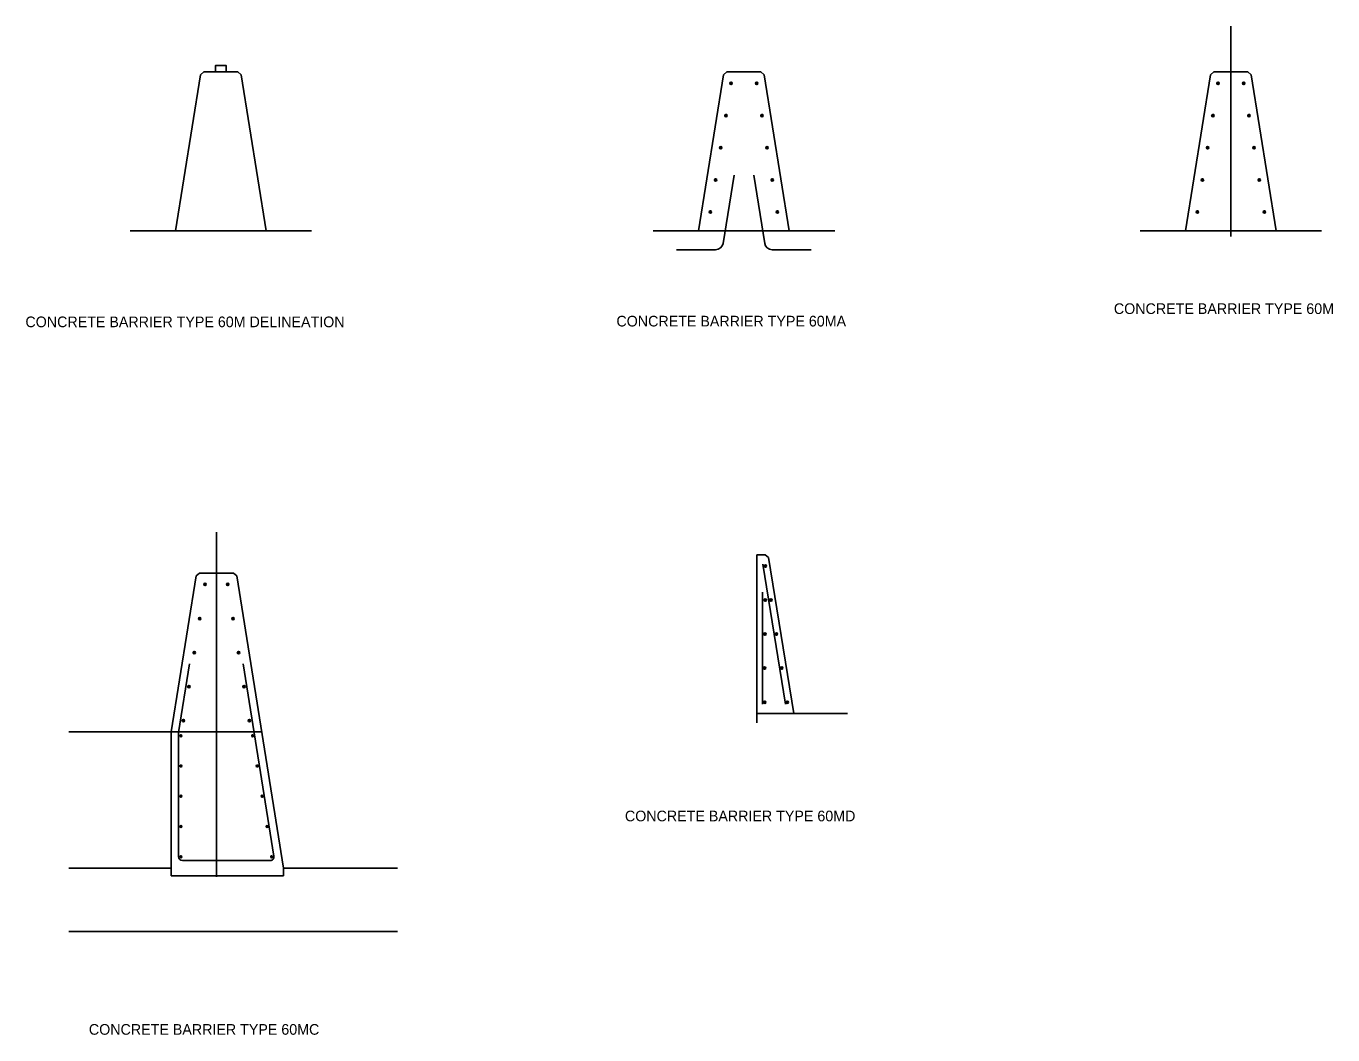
# Model space of a CAD drawing. Extents: x -372.6 to -343.8, y 636.4 to 658.6.
import ezdxf

# ---------------------------------------------------------------- set-up
doc = ezdxf.new("R2010")
doc.units = 0
for name, color, linetype in [('STR_Reinforcement A', 7, 'Continuous'), ('STR_Reinforcement B', 7, 'Continuous'), ('STR_Reinforcement C', 7, 'Continuous'), ('str_Reinforcement-D', 7, 'Continuous'), ('tcd_BARRIER-CONC-anno', 7, 'Continuous'), ('tcd_BARRIER-CONC-TYPE-60', 7, 'Continuous'), ('tcd_NO-PLOT', 7, 'Continuous')]:
    doc.layers.add(name, color=color, linetype=linetype)

msp = doc.modelspace()

# ---------------------------------------------------------------- linework, layer by layer
at = {"layer": 'STR_Reinforcement A'}
for centre, radius in [((-357.085, 657.334), 0.026), ((-357.085, 657.334), 0.0208), ((-357.085, 657.334), 0.0156), ((-357.085, 657.334), 0.0104), ((-357.085, 657.334), 0.00521), ((-356.519, 657.334), 0.026), ((-356.519, 657.334), 0.0208), ((-356.519, 657.334), 0.0156), ((-356.519, 657.334), 0.0104), ((-356.519, 657.334), 0.00521), ((-346.358, 657.334), 0.026), ((-346.358, 657.334), 0.0208), ((-346.358, 657.334), 0.0156), ((-346.358, 657.334), 0.0104), ((-346.358, 657.334), 0.00521), ((-345.792, 657.334), 0.026), ((-345.792, 657.334), 0.0208), ((-345.792, 657.334), 0.0156), ((-345.792, 657.334), 0.0104), ((-345.792, 657.334), 0.00521), ((-357.199, 656.625), 0.026), ((-357.199, 656.625), 0.0208), ((-357.199, 656.625), 0.0156), ((-357.199, 656.625), 0.0104), ((-357.199, 656.625), 0.00521), ((-356.405, 656.625), 0.026), ((-356.405, 656.625), 0.0208), ((-356.405, 656.625), 0.0156), ((-356.405, 656.625), 0.0104), ((-356.405, 656.625), 0.00521), ((-346.472, 656.625), 0.026), ((-346.472, 656.625), 0.0208), ((-346.472, 656.625), 0.0156), ((-346.472, 656.625), 0.0104), ((-346.472, 656.625), 0.00521), ((-345.678, 656.625), 0.026), ((-345.678, 656.625), 0.0208), ((-345.678, 656.625), 0.0156), ((-345.678, 656.625), 0.0104), ((-345.678, 656.625), 0.00521), ((-357.313, 655.915), 0.026), ((-357.313, 655.915), 0.0208), ((-357.313, 655.915), 0.0156), ((-357.313, 655.915), 0.0104), ((-357.313, 655.915), 0.00521), ((-356.291, 655.915), 0.026), ((-356.291, 655.915), 0.0208), ((-356.291, 655.915), 0.0156), ((-356.291, 655.915), 0.0104), ((-356.291, 655.915), 0.00521), ((-346.586, 655.915), 0.026), ((-346.586, 655.915), 0.0208), ((-346.586, 655.915), 0.0156), ((-346.586, 655.915), 0.0104), ((-346.586, 655.915), 0.00521), ((-345.564, 655.915), 0.026), ((-345.564, 655.915), 0.0208), ((-345.564, 655.915), 0.0156), ((-345.564, 655.915), 0.0104), ((-345.564, 655.915), 0.00521), ((-357.427, 655.205), 0.026), ((-357.427, 655.205), 0.0208), ((-357.427, 655.205), 0.0156), ((-357.427, 655.205), 0.0104), ((-357.427, 655.205), 0.00521), ((-356.177, 655.205), 0.026), ((-356.177, 655.205), 0.0208), ((-356.177, 655.205), 0.0156), ((-356.177, 655.205), 0.0104), ((-356.177, 655.205), 0.00521), ((-346.7, 655.205), 0.026), ((-346.7, 655.205), 0.0208), ((-346.7, 655.205), 0.0156), ((-346.7, 655.205), 0.0104), ((-346.7, 655.205), 0.00521), ((-345.45, 655.205), 0.026), ((-345.45, 655.205), 0.0208), ((-345.45, 655.205), 0.0156), ((-345.45, 655.205), 0.0104), ((-345.45, 655.205), 0.00521), ((-357.54, 654.501), 0.026), ((-357.54, 654.501), 0.0208), ((-357.54, 654.501), 0.0156), ((-357.54, 654.501), 0.0104), ((-357.54, 654.501), 0.00521), ((-356.064, 654.501), 0.026), ((-356.064, 654.501), 0.0208), ((-356.064, 654.501), 0.0156), ((-356.064, 654.501), 0.0104), ((-356.064, 654.501), 0.00521), ((-346.813, 654.501), 0.026), ((-346.813, 654.501), 0.0208), ((-346.813, 654.501), 0.0156), ((-346.813, 654.501), 0.0104), ((-346.813, 654.501), 0.00521), ((-345.337, 654.501), 0.026), ((-345.337, 654.501), 0.0208), ((-345.337, 654.501), 0.0156), ((-345.337, 654.501), 0.0104), ((-345.337, 654.501), 0.00521), ((-356.328, 646.698), 0.026), ((-356.328, 646.698), 0.0208), ((-356.328, 646.698), 0.0156), ((-356.328, 646.698), 0.0104), ((-356.328, 646.698), 0.00521), ((-368.67, 646.293), 0.026), ((-368.67, 646.293), 0.0208), ((-368.67, 646.293), 0.0156), ((-368.67, 646.293), 0.0104), ((-368.67, 646.293), 0.00521), ((-368.173, 646.293), 0.026), ((-368.173, 646.293), 0.0208), ((-368.173, 646.293), 0.0156), ((-368.173, 646.293), 0.0104), ((-368.173, 646.293), 0.00521), ((-356.333, 645.948), 0.026), ((-356.333, 645.948), 0.0208), ((-356.333, 645.948), 0.0156), ((-356.333, 645.948), 0.0104), ((-356.333, 645.948), 0.00521), ((-356.208, 645.948), 0.026), ((-356.208, 645.948), 0.0208), ((-356.208, 645.948), 0.0156), ((-356.208, 645.948), 0.0104), ((-356.208, 645.948), 0.00521), ((-368.788, 645.542), 0.026), ((-368.788, 645.542), 0.0208), ((-368.788, 645.542), 0.0156), ((-368.788, 645.542), 0.0104), ((-368.788, 645.542), 0.00521), ((-368.055, 645.542), 0.026), ((-368.055, 645.542), 0.0208), ((-368.055, 645.542), 0.0156), ((-368.055, 645.542), 0.0104), ((-368.055, 645.542), 0.00521), ((-356.339, 645.198), 0.026), ((-356.339, 645.198), 0.0208), ((-356.339, 645.198), 0.0156), ((-356.339, 645.198), 0.0104), ((-356.339, 645.198), 0.00521), ((-356.087, 645.198), 0.026), ((-356.087, 645.198), 0.0208), ((-356.087, 645.198), 0.0156), ((-356.087, 645.198), 0.0104), ((-356.087, 645.198), 0.00521), ((-368.909, 644.793), 0.026), ((-368.909, 644.793), 0.0208), ((-368.909, 644.793), 0.0156), ((-368.909, 644.793), 0.0104), ((-368.909, 644.793), 0.00521), ((-367.935, 644.793), 0.026), ((-367.935, 644.793), 0.0208), ((-367.935, 644.793), 0.0156), ((-367.935, 644.793), 0.0104), ((-367.935, 644.793), 0.00521), ((-356.345, 644.449), 0.026), ((-356.345, 644.449), 0.0208), ((-356.345, 644.449), 0.0156), ((-356.345, 644.449), 0.0104), ((-356.345, 644.449), 0.00521), ((-355.967, 644.449), 0.026), ((-355.967, 644.449), 0.0208), ((-355.967, 644.449), 0.0156), ((-355.967, 644.449), 0.0104), ((-355.967, 644.449), 0.00521), ((-369.029, 644.043), 0.026), ((-369.029, 644.043), 0.0208), ((-369.029, 644.043), 0.0156), ((-369.029, 644.043), 0.0104), ((-369.029, 644.043), 0.00521), ((-367.814, 644.043), 0.026), ((-367.814, 644.043), 0.0208), ((-367.814, 644.043), 0.0156), ((-367.814, 644.043), 0.0104), ((-367.814, 644.043), 0.00521), ((-356.342, 643.698), 0.026), ((-356.342, 643.698), 0.0208), ((-356.342, 643.698), 0.0156), ((-356.342, 643.698), 0.0104), ((-356.342, 643.698), 0.00521), ((-355.846, 643.698), 0.026), ((-355.846, 643.698), 0.0208), ((-355.846, 643.698), 0.0156), ((-355.846, 643.698), 0.0104), ((-355.846, 643.698), 0.00521), ((-369.15, 643.293), 0.026), ((-369.15, 643.293), 0.0208), ((-369.15, 643.293), 0.0156), ((-369.15, 643.293), 0.0104), ((-369.15, 643.293), 0.00521), ((-367.694, 643.293), 0.026), ((-367.694, 643.293), 0.0208), ((-367.694, 643.293), 0.0156), ((-367.694, 643.293), 0.0104), ((-367.694, 643.293), 0.00521), ((-369.203, 642.959), 0.0208), ((-369.203, 642.959), 0.0167), ((-369.203, 642.959), 0.0125), ((-369.203, 642.959), 0.00833), ((-369.203, 642.959), 0.00417), ((-367.624, 642.959), 0.0208), ((-367.624, 642.959), 0.0167), ((-367.624, 642.959), 0.0125), ((-367.624, 642.959), 0.00833), ((-367.624, 642.959), 0.00417), ((-369.203, 642.293), 0.0208), ((-369.203, 642.293), 0.0167), ((-369.203, 642.293), 0.0125), ((-369.203, 642.293), 0.00833), ((-369.203, 642.293), 0.00417), ((-367.523, 642.293), 0.0208), ((-367.523, 642.293), 0.0167), ((-367.523, 642.293), 0.0125), ((-367.523, 642.293), 0.00833), ((-367.523, 642.293), 0.00417), ((-369.203, 641.626), 0.0208), ((-369.203, 641.626), 0.0167), ((-369.203, 641.626), 0.0125), ((-369.203, 641.626), 0.00833), ((-369.203, 641.626), 0.00417), ((-367.415, 641.626), 0.0208), ((-367.415, 641.626), 0.0167), ((-367.415, 641.626), 0.0125), ((-367.415, 641.626), 0.00833), ((-367.415, 641.626), 0.00417), ((-369.203, 640.959), 0.0208), ((-369.203, 640.959), 0.0167), ((-369.203, 640.959), 0.0125), ((-369.203, 640.959), 0.00833), ((-369.203, 640.959), 0.00417), ((-367.307, 640.959), 0.0208), ((-367.307, 640.959), 0.0167), ((-367.307, 640.959), 0.0125), ((-367.307, 640.959), 0.00833), ((-367.307, 640.959), 0.00417), ((-369.203, 640.293), 0.0208), ((-369.203, 640.293), 0.0167), ((-369.203, 640.293), 0.0125), ((-369.203, 640.293), 0.00833), ((-369.203, 640.293), 0.00417), ((-367.205, 640.293), 0.0208), ((-367.205, 640.293), 0.0167), ((-367.205, 640.293), 0.0125), ((-367.205, 640.293), 0.00833), ((-367.205, 640.293), 0.00417)]:
    msp.add_circle(centre, radius, dxfattribs=at)
at = {"layer": 'STR_Reinforcement B'}
for p, q in [((-357.261, 653.808), (-357.019, 655.313)), ((-356.343, 653.808), (-356.585, 655.313)), ((-358.284, 653.668), (-357.426, 653.668)), ((-355.321, 653.668), (-356.179, 653.668))]:
    msp.add_line(p, q, dxfattribs=at)
for centre, start, end in [((-357.426, 653.834), 270, 350.8698), ((-356.179, 653.834), 189.1302, 270)]:
    msp.add_arc(centre, 0.167, start, end, dxfattribs=at)
at = {"layer": 'STR_Reinforcement C'}
for p, q in [((-369.255, 643.029), (-369.012, 644.543)), ((-367.833, 644.543), (-367.155, 640.306)), ((-369.255, 643.029), (-369.255, 640.293)), ((-369.172, 640.209), (-367.237, 640.209))]:
    msp.add_line(p, q, dxfattribs=at)
for centre, start, end in [((-369.172, 640.293), 180, 270), ((-367.237, 640.293), 270, 9.0903)]:
    msp.add_arc(centre, 0.0833, start, end, dxfattribs=at)
at = {"layer": 'str_Reinforcement-D'}
for p, q in [((-355.889, 643.659), (-356.383, 646.737)), ((-356.392, 646.126), (-356.392, 643.659))]:
    msp.add_line(p, q, dxfattribs=at)
at = {"layer": 'tcd_BARRIER-CONC-anno'}
for p, q in [((-346.075, 658.594), (-346.075, 658.13)), ((-346.075, 658.13), (-346.075, 653.957)), ((-368.422, 647.446), (-368.422, 647.111)), ((-368.422, 647.111), (-368.422, 639.85))]:
    msp.add_line(p, q, dxfattribs=at)
at = {"layer": 'tcd_BARRIER-CONC-TYPE-60'}
for p, q in [((-369.324, 654.084), (-368.771, 657.523)), ((-368.771, 657.523), (-368.699, 657.584)), ((-368.699, 657.584), (-367.949, 657.584)), ((-367.949, 657.584), (-367.876, 657.523)), ((-367.324, 654.084), (-367.876, 657.523)), ((-357.802, 654.084), (-357.25, 657.523)), ((-357.25, 657.523), (-357.177, 657.584)), ((-357.177, 657.584), (-356.427, 657.584)), ((-356.427, 657.584), (-356.355, 657.523)), ((-355.802, 654.084), (-356.355, 657.523)), ((-347.075, 654.084), (-346.522, 657.523)), ((-346.522, 657.523), (-346.45, 657.584)), ((-346.45, 657.584), (-345.7, 657.584)), ((-345.7, 657.584), (-345.627, 657.523)), ((-345.075, 654.084), (-345.627, 657.523)), ((-370.324, 654.084), (-366.324, 654.084)), ((-358.802, 654.084), (-357.802, 654.084)), ((-357.802, 654.084), (-355.802, 654.084)), ((-355.802, 654.084), (-354.802, 654.084)), ((-348.075, 654.084), (-344.075, 654.084)), ((-356.517, 646.948), (-356.33, 646.948)), ((-356.517, 646.948), (-356.517, 643.247)), ((-356.33, 646.948), (-356.257, 646.887)), ((-355.705, 643.448), (-356.257, 646.887)), ((-368.869, 646.481), (-368.797, 646.543)), ((-368.797, 646.543), (-368.047, 646.543)), ((-368.047, 646.543), (-367.974, 646.481)), ((-369.422, 643.043), (-368.869, 646.481)), ((-367.974, 646.481), (-366.944, 640.043)), ((-356.517, 643.448), (-354.517, 643.448)), ((-371.671, 643.043), (-367.424, 643.043)), ((-369.422, 643.043), (-369.422, 639.876)), ((-371.671, 640.043), (-369.422, 640.043)), ((-366.944, 640.043), (-366.944, 639.876)), ((-366.944, 640.043), (-364.436, 640.043)), ((-369.422, 639.876), (-366.944, 639.876)), ((-371.671, 638.643), (-364.436, 638.643))]:
    msp.add_line(p, q, dxfattribs=at)
msp.add_lwpolyline([(-368.444, 657.584), (-368.204, 657.584), (-368.204, 657.724), (-368.444, 657.724)], close=True, dxfattribs=at)

# ---------------------------------------------------------------- texts
at = {"layer": 'tcd_NO-PLOT'}
for s, p in [('CONCRETE BARRIER TYPE 60M', (-348.652, 652.252)), ('CONCRETE BARRIER TYPE 60M DELINEATION', (-372.629, 651.961)), ('CONCRETE BARRIER TYPE 60MA', (-359.61, 651.977)), ('CONCRETE BARRIER TYPE 60MD', (-359.423, 641.074)), ('CONCRETE BARRIER TYPE 60MC', (-371.231, 636.372))]:
    msp.add_text(s, height=0.23479, dxfattribs=at).set_placement(p)

doc.saveas('drawing.dxf')
